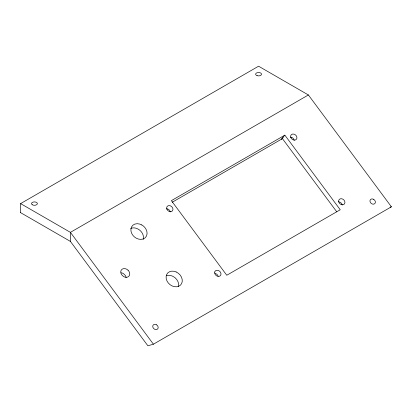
<?xml version="1.0" encoding="UTF-8"?>
<svg xmlns="http://www.w3.org/2000/svg" width="412" height="412" viewBox="0 0 412 412"><rect width="100%" height="100%" fill="white"/><g stroke="black" fill="none" stroke-linecap="round" stroke-linejoin="round"><path stroke-width="0.62" d="M281.226 139.323L284.841 135.141L340.23 209.754L226.775 275.257L171.387 200.644L284.841 135.141M20.6 212.71L20.6 203.605L258.576 66.208L308.387 94.966L391.4 206.798L153.424 344.195L147.887 345.792L70.411 241.411L20.6 212.654M308.387 94.966L70.411 232.358L20.6 203.605M283.219 137.639L282.143 138.257L336.769 211.84M172.221 202.256L282.838 138.391M390.169 207.154L391.4 206.798M214.966 273.434L215.785 273.666A3.425 2.74 40.9 0 1 218.128 276.148M153.424 344.195L70.411 232.358L70.411 241.411M338.535 201.823A3.425 2.74 40.9 0 1 342.202 204.985M290.553 137.134A3.425 2.74 40.9 0 1 294.189 140.332M166.391 275.705A8.807 7.05 40.9 0 1 170.424 275.458L172.525 276.122A8.807 7.05 40.9 0 1 178.427 286.649M130.743 228.454A8.807 7.05 40.9 0 1 136.099 228.243L138.164 229.118A8.807 7.05 40.9 0 1 143.345 236.097L143.428 238.115A8.807 7.05 40.9 0 1 143.175 239.377M166.582 208.709A3.425 2.74 40.9 0 1 170.223 211.907M121.133 272.79A4.893 3.914 40.9 0 1 123.435 273.609L125.253 275.365A4.893 3.914 40.9 0 1 126.098 277.6M214.75 272.069L214.688 272.832A3.425 2.74 40.9 0 0 217.186 276.112L218.005 276.344A3.425 2.74 40.9 0 0 220.914 274.593L220.976 273.831A3.425 2.74 40.9 0 0 218.484 270.55L217.665 270.318A3.425 2.74 40.9 0 0 214.75 272.069M176.14 271.946L174.039 271.276A8.807 7.05 40.9 0 0 166.139 276.421A8.807 7.05 40.9 0 0 172.231 286L174.333 286.664A8.807 7.05 40.9 0 0 182.238 281.525A8.807 7.05 40.9 0 0 176.14 271.946M141.785 224.942L139.72 224.066A8.807 7.05 40.9 0 0 130.913 229.149L131.001 231.163A8.807 7.05 40.9 0 0 136.176 238.146L138.241 239.017A8.807 7.05 40.9 0 0 147.048 233.934L146.96 231.92A8.807 7.05 40.9 0 0 141.785 224.942M373.715 199.408L373.035 199.089A2.936 2.348 40.9 0 0 370.069 200.335A2.936 2.348 40.9 0 0 371.639 203.688L372.319 204.002A2.936 2.348 40.9 0 0 375.286 202.761A2.936 2.348 40.9 0 0 373.715 199.408M156.493 324.816L155.813 324.502A2.936 2.348 40.9 0 0 152.847 325.748A2.936 2.348 40.9 0 0 154.418 329.1L155.097 329.415A2.936 2.348 40.9 0 0 158.064 328.173A2.936 2.348 40.9 0 0 156.493 324.816M128.06 270.215L127.05 269.427A4.893 3.914 40.9 0 0 121.731 269.551A4.893 3.914 40.9 0 0 121.622 274.711L123.44 276.467A4.893 3.914 40.9 0 0 128.76 276.349A4.893 3.914 40.9 0 0 128.874 271.189L128.06 270.215M290.923 137.721A3.425 2.74 40.9 0 0 296.357 139.328A3.425 2.74 40.9 0 0 294.07 134.163A3.425 2.74 40.9 0 0 290.923 137.721M166.953 209.291A3.425 2.74 40.9 0 0 172.386 210.903A3.425 2.74 40.9 0 0 170.105 205.737A3.425 2.74 40.9 0 0 166.953 209.291M32.363 204.8A2.936 1.694 0 0 0 37.271 204.043A2.936 1.694 0 0 0 33.676 201.968A2.936 1.694 0 0 0 32.363 204.8M257.109 75.664A2.936 1.694 0 0 0 261.512 74.196A2.936 1.694 0 0 0 257.109 72.728A2.936 1.694 0 0 0 257.109 75.664M338.705 201.648A3.425 2.74 40.9 0 0 343.845 204.455A3.425 2.74 40.9 0 0 342.856 199.171A3.425 2.74 40.9 0 0 338.705 201.648"/></g></svg>
